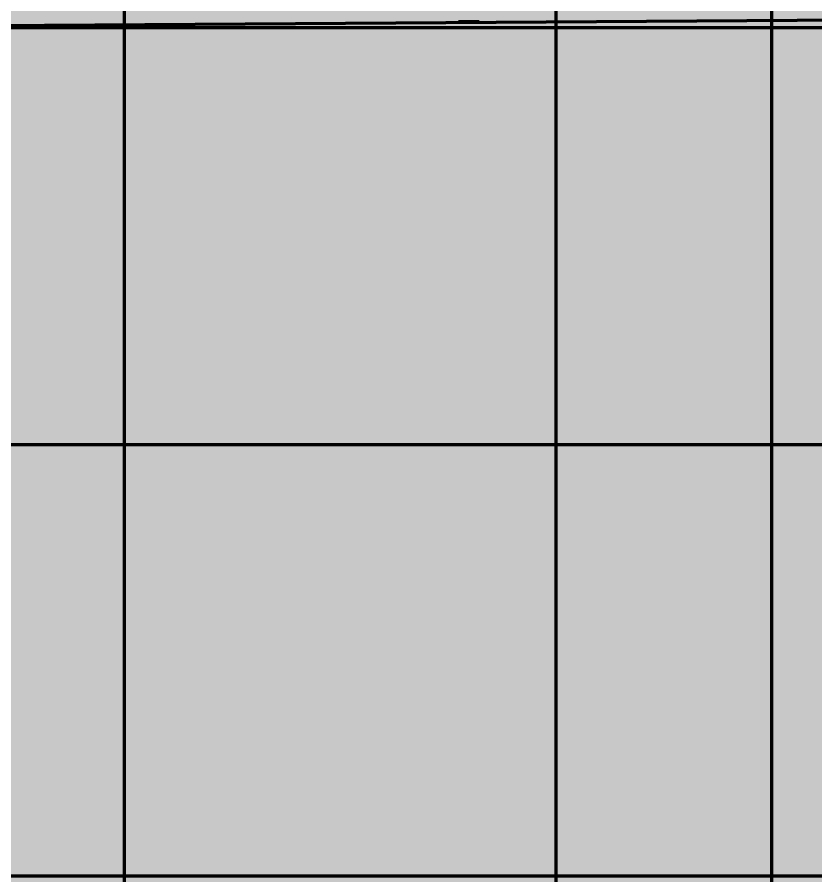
# Model space of a CAD drawing. Header units: millimetres. Extents: x 401 to 30661, y 2016 to 22119.
# Drawn here: x 3177 to 5954, y 7616 to 10602 of the extents above; entities that cross this region are included whole.
import ezdxf

# ---------------------------------------------------------------- set-up
doc = ezdxf.new("R2010")
doc.units = ezdxf.units.MM
doc.layers.add('3RD', color=140, linetype='Continuous', lineweight=25, true_color=0x7debff)
doc.layers.add('BACKGROUND', color=7, linetype='Continuous', true_color=0x000000)
doc.layers.add('GLOW-CYAN', color=7, linetype='Continuous', lineweight=100, true_color=0x7debff, transparency=0.8)
doc.layers.add('GLOW-CYAN-2', color=7, linetype='Continuous', lineweight=50, true_color=0x7debff, transparency=0.8)
doc.layers.add('LAYOUT', color=83, linetype='Continuous', lineweight=50, true_color=0x7debff, plot=False)

msp = doc.modelspace()

# ---------------------------------------------------------------- hatches: boundary and pattern name
at = {"layer": 'BACKGROUND'}
h = msp.add_hatch(color=256, dxfattribs=at)
h.dxf.hatch_style = 1
h.paths.add_polyline_path([(400.723, 2015.745), (30660.634, 2015.745), (30660.634, 22119.328), (400.723, 22119.328)])

# ---------------------------------------------------------------- linework, layer by layer
at = {"layer": '3RD'}
msp.add_lwpolyline([(4783.542, 10587.765), (4712.006, 10587.765)], dxfattribs=at)
at = {"layer": 'GLOW-CYAN'}
for p, q in [((550.723, 10565.853), (9550.723, 10565.853)), ((550.723, 9115.853), (9550.723, 9115.853)), ((550.723, 7615.853), (9550.723, 7615.853))]:
    msp.add_line(p, q, dxfattribs=at)
for points in [[(3550.723, 6115.853), (3550.723, 15115.853)], [(5050.723, 6115.853), (5050.723, 15115.853)], [(5800.723, 6115.853), (5800.723, 15115.853)]]:
    msp.add_lwpolyline(points, dxfattribs=at)
msp.add_lwpolyline([(9550.723, 6115.853), (2050.723, 6115.853), (2050.723, 10565.853), (9550.723, 10615.853)], close=True, dxfattribs=at)
at = {"layer": 'GLOW-CYAN-2'}
msp.add_lwpolyline([(4783.542, 10587.765), (4712.006, 10587.765)], dxfattribs=at)
at = {"layer": 'LAYOUT'}
for p, q in [((550.723, 10565.853), (9550.723, 10565.853)), ((550.723, 9115.853), (9550.723, 9115.853)), ((550.723, 7615.853), (9550.723, 7615.853))]:
    msp.add_line(p, q, dxfattribs=at)
for points in [[(3550.723, 6115.853), (3550.723, 15115.853)], [(5050.723, 6115.853), (5050.723, 15115.853)], [(5800.723, 6115.853), (5800.723, 15115.853)]]:
    msp.add_lwpolyline(points, dxfattribs=at)
msp.add_lwpolyline([(9550.723, 6115.853), (2050.723, 6115.853), (2050.723, 10565.853), (9550.723, 10615.853)], close=True, dxfattribs=at)

doc.saveas('drawing.dxf')
